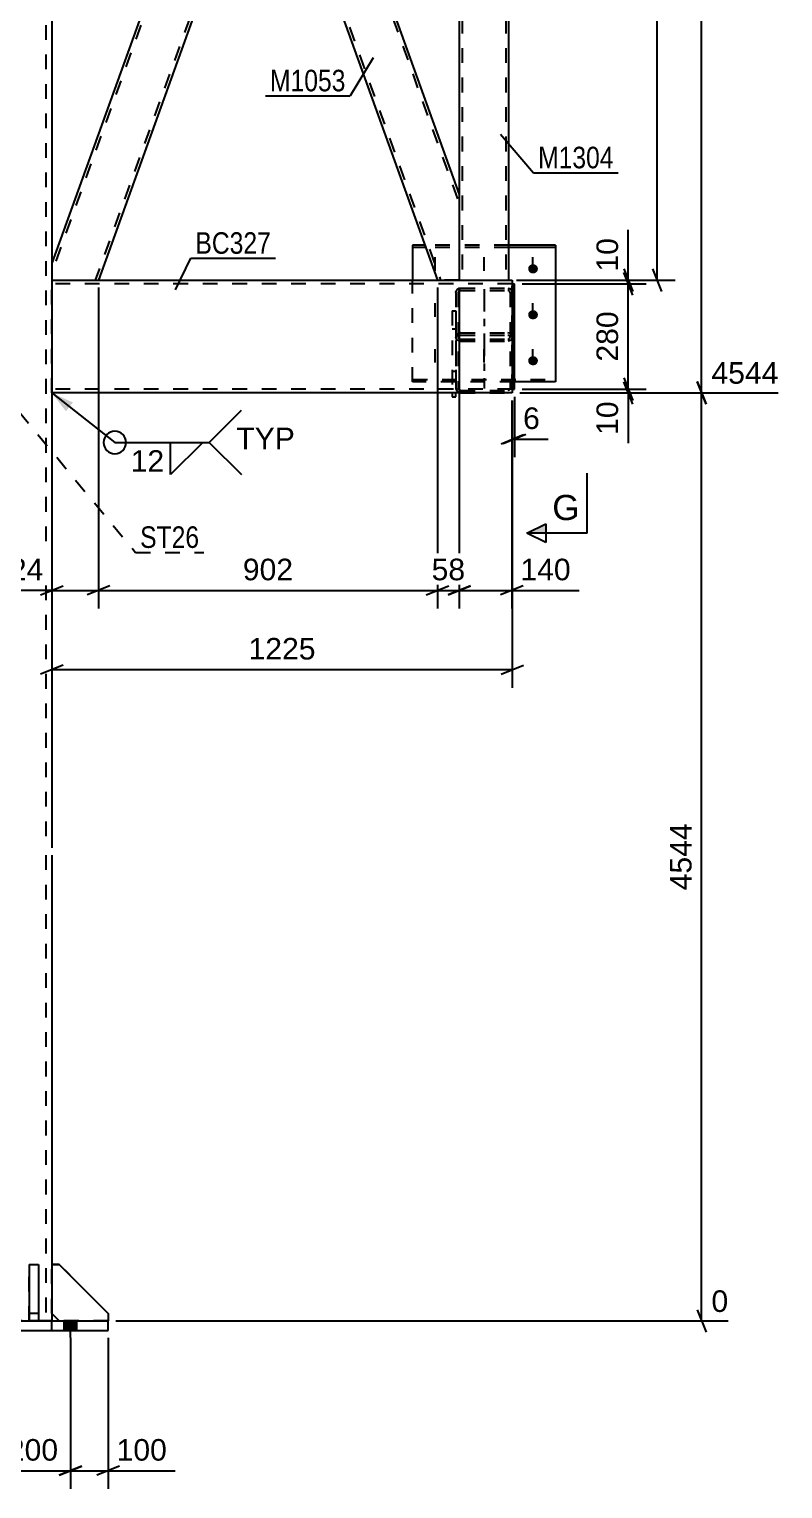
# Model space of a CAD drawing. Header units: millimetres. Extents: x -297 to 544, y -221 to 373.
# Drawn here: x -163.3 to -63.1, y -22.3 to 171.7 of the extents above; entities that cross this region are included whole.
import ezdxf

# ---------------------------------------------------------------- set-up
doc = ezdxf.new("R2010")
doc.units = ezdxf.units.MM
doc.linetypes.add('DXK_LINE_DOT2', pattern=[3.9198, 1.9599, -1.9599])
doc.linetypes.add('DXK_LINE_DOT3', pattern=[5.9187, 2.979, -0.9799, 0.9799, -0.9799])
doc.styles.add('Arial', font='ARIAL.TTF', dxfattribs={"height": 0.2})
doc.styles.add('Arial Narrow', font='ARIALN.TTF', dxfattribs={"height": 0.2})

# ---------------------------------------------------------------- blocks, each defined once
blk = doc.blocks.new('Part-284934218-1905 - 1900')
at = {"color": 7, "linetype": 'DXK_LINE_DOT2'}
for p, q in [((-106.57, 136.68), (-106.52, 136.9)), ((-106.57, 136.68), (-106.57, 124)), ((-106.52, 136.9), (-106.39, 137.08)), ((-106.39, 137.08), (-106.2, 137.2)), ((-106.24, 136.79), (-106.27, 136.68)), ((-106.27, 136.68), (-106.27, 124)), ((-106.18, 136.88), (-106.24, 136.79)), ((-106.2, 137.2), (-105.97, 137.25)), ((-106.08, 136.94), (-106.18, 136.88)), ((-105.97, 136.97), (-106.08, 136.94)), ((-105.97, 137.25), (-99.67, 137.25)), ((-105.97, 136.97), (-99.67, 136.97)), ((-99.67, 137.25), (-99.44, 137.2)), ((-99.55, 136.94), (-99.67, 136.97)), ((-99.45, 136.88), (-99.55, 136.94)), ((-99.39, 136.79), (-99.45, 136.88)), ((-99.44, 137.2), (-99.24, 137.08)), ((-99.37, 136.68), (-99.39, 136.79)), ((-99.37, 136.68), (-99.37, 124)), ((-99.24, 137.08), (-99.11, 136.9)), ((-99.11, 136.9), (-99.07, 136.68)), ((-99.07, 136.68), (-99.07, 124)), ((-106.52, 130.95), (-106.57, 130.7)), ((-106.52, 130.55), (-106.57, 130.76)), ((-106.39, 130.36), (-106.52, 130.55)), ((-106.2, 130.24), (-106.39, 130.36)), ((-106.27, 130.7), (-106.24, 130.82)), ((-106.27, 130.76), (-106.24, 130.66)), ((-106.24, 130.82), (-106.18, 130.93)), ((-106.24, 130.66), (-106.18, 130.56)), ((-105.97, 131.34), (-106.2, 131.29)), ((-105.97, 130.2), (-106.2, 130.24)), ((-106.18, 130.93), (-106.08, 131)), ((-106.18, 130.56), (-106.08, 130.5)), ((-106.08, 131), (-105.97, 131.02)), ((-106.08, 130.5), (-105.97, 130.48)), ((-105.97, 131.34), (-99.67, 131.34)), ((-105.97, 131.02), (-99.67, 131.02)), ((-105.97, 130.48), (-99.67, 130.48)), ((-105.97, 130.2), (-99.67, 130.2)), ((-99.44, 131.29), (-99.67, 131.34)), ((-99.67, 131.02), (-99.55, 131)), ((-99.67, 130.48), (-99.55, 130.5)), ((-99.44, 130.24), (-99.67, 130.2)), ((-99.55, 131), (-99.45, 130.93)), ((-99.55, 130.5), (-99.45, 130.56)), ((-99.45, 130.93), (-99.39, 130.82)), ((-99.45, 130.56), (-99.39, 130.66)), ((-99.24, 130.36), (-99.44, 130.24)), ((-99.39, 130.82), (-99.37, 130.7)), ((-99.39, 130.66), (-99.37, 130.76)), ((-99.11, 130.55), (-99.24, 130.36)), ((-99.07, 130.7), (-99.11, 130.95)), ((-99.07, 130.76), (-99.11, 130.55)), ((-106.57, 124), (-106.56, 123.95)), ((-106.56, 123.95), (-106.52, 123.75)), ((-106.24, 123.88), (-106.27, 124)), ((-106.18, 123.77), (-106.24, 123.88)), ((-106.2, 123.41), (-105.97, 123.36)), ((-106.08, 123.7), (-106.18, 123.77)), ((-105.97, 123.68), (-106.08, 123.7)), ((-105.97, 123.68), (-99.67, 123.68)), ((-105.97, 123.36), (-99.67, 123.36)), ((-99.55, 123.7), (-99.67, 123.68)), ((-99.67, 123.36), (-99.44, 123.41)), ((-99.45, 123.77), (-99.55, 123.7)), ((-99.39, 123.88), (-99.45, 123.77)), ((-99.37, 124), (-99.39, 123.88)), ((-99.11, 123.75), (-99.07, 123.95)), ((-99.07, 123.95), (-99.07, 124))]:
    blk.add_line(p, q, dxfattribs=at)
at = {"color": 7, "linetype": 'DXK_LINE_DOT3'}
blk.add_line((-102.82, 137.14), (-102.82, 123.93), dxfattribs=at)
at = {"color": 7, "linetype": 'DXK_LINE_DOT2'}
for centre, start, end in [((-105.94, 130.73), 114.32, 159.2417), ((-99.69, 130.73), 20.7583, 65.68), ((-105.94, 123.97), 200.7583, 245.68)]:
    blk.add_arc(centre, 0.621, start, end, dxfattribs=at)
blk = doc.blocks.new('Part-284934218-1903 - 1900')
at = {"color": 7, "linetype": 'DXK_LINE_DOT2'}
for p, q in [((-160.31, 1), (-160.31, 7.5)), ((-160.31, 7.5), (-159.31, 7.5)), ((-159.31, 7.5), (-152.81, 1)), ((-159.31, 0), (-160.31, 1)), ((-152.81, 1), (-152.81, 0)), ((-152.81, 0), (-159.31, 0))]:
    blk.add_line(p, q, dxfattribs=at)
blk = doc.blocks.new('Part-284934218-1912 - 1900')
at = {"color": 2, "linetype": 'Continuous'}
for p, q in [((-192.81, 0), (-152.81, 0)), ((-192.81, 0), (-192.81, -1.25)), ((-192.81, -1.25), (-152.81, -1.25)), ((-185.32, -1.25), (-185.32, 0)), ((-160.32, -1.25), (-160.32, 0)), ((-152.81, -1.25), (-152.81, 0))]:
    blk.add_line(p, q, dxfattribs=at)
blk = doc.blocks.new('Part-284934218-1968 - 1900')
at = {"color": 7, "linetype": 'DXK_LINE_DOT2'}
for p, q in [((-99.52, 282.83), (-106.12, 282.83)), ((-106.12, 282.83), (-106.12, 271.45)), ((-105.72, 282.83), (-105.72, 138.33)), ((-99.92, 282.83), (-99.92, 138.33)), ((-106.12, 149.72), (-106.12, 138.33)), ((-106.12, 138.33), (-99.52, 138.33))]:
    blk.add_line(p, q, dxfattribs=at)
at = {"color": 2, "linetype": 'Continuous'}
for p, q in [((-99.52, 138.33), (-99.52, 282.83)), ((-106.12, 271.45), (-106.12, 149.72))]:
    blk.add_line(p, q, dxfattribs=at)
blk = doc.blocks.new('Part-284934218-1904 - 1900')
at = {"color": 2, "linetype": 'Continuous'}
for p, q in [((-159.31, 7.5), (-160.31, 7.5)), ((-152.81, 1), (-159.31, 7.5)), ((-159.31, 0), (-160.31, 1)), ((-152.81, 1), (-152.81, 0))]:
    blk.add_line(p, q, dxfattribs=at)
at = {"color": 7, "linetype": 'DXK_LINE_DOT2'}
for p, q in [((-160.31, 1), (-160.31, 7.5)), ((-152.81, 0), (-159.31, 0))]:
    blk.add_line(p, q, dxfattribs=at)
blk = doc.blocks.new('Part-284934218-1913 - 1900')
at = {"color": 2, "linetype": 'Continuous'}
for p, q in [((-163.31, 7.5), (-163.31, 0)), ((-163.31, 7.5), (-162.06, 7.5)), ((-162.06, 7.5), (-162.06, 0)), ((-162.06, 1), (-163.31, 1)), ((-163.31, 0), (-162.06, 0))]:
    blk.add_line(p, q, dxfattribs=at)
blk = doc.blocks.new('Part-284934218-1915 - 1900')
at = {"color": 7, "linetype": 'DXK_LINE_DOT2'}
for p, q in [((-163.31, 0), (-163.31, 7.5)), ((-163.31, 7.5), (-162.06, 7.5)), ((-162.06, 7.5), (-162.06, 0)), ((-162.06, 1), (-163.31, 1)), ((-162.06, 0), (-163.31, 0))]:
    blk.add_line(p, q, dxfattribs=at)
blk = doc.blocks.new('Part-284934218-1932 - 1900')
at = {"color": 2, "linetype": 'Continuous'}
for p, q in [((-160.31, 138.33), (-99.07, 138.33)), ((-99.07, 138.33), (-99.07, 137.33)), ((-99.07, 137.33), (-99.07, 123.33)), ((-99.07, 123.33), (-160.31, 123.33))]:
    blk.add_line(p, q, dxfattribs=at)
at = {"color": 7, "linetype": 'DXK_LINE_DOT2'}
for p, q in [((-160.31, 123.33), (-160.31, 138.33)), ((-99.07, 137.83), (-160.31, 137.83)), ((-99.07, 138.26), (-99.07, 137.33)), ((-99.07, 123.83), (-160.31, 123.83)), ((-99.07, 123.83), (-99.07, 123.87))]:
    blk.add_line(p, q, dxfattribs=at)
blk = doc.blocks.new('Part-284934218-1983 - 1900')
at = {"color": 7, "linetype": 'DXK_LINE_DOT2'}
for p, q in [((-108.6, 282.83), (-160.31, 139.38)), ((-106.12, 282.83), (-109.03, 282.83)), ((-106.12, 272.63), (-154.53, 138.33)), ((-131.57, 220.32), (-135.07, 210.58)), ((-128.06, 210.58), (-131.57, 200.85)), ((-160.31, 140.56), (-160.31, 138.33)), ((-160.27, 138.33), (-160.31, 138.33)), ((-160.31, 138.33), (-154.1, 138.33))]:
    blk.add_line(p, q, dxfattribs=at)
at = {"color": 2, "linetype": 'Continuous'}
for p, q in [((-109.03, 282.83), (-131.57, 220.32)), ((-106.12, 282.83), (-106.12, 271.45)), ((-106.12, 271.45), (-128.06, 210.58)), ((-135.07, 210.58), (-160.31, 140.56)), ((-131.57, 200.85), (-154.1, 138.33))]:
    blk.add_line(p, q, dxfattribs=at)
blk = doc.blocks.new('Bolt-284934218-1984 - 1900')
at = {"linetype": 'Continuous'}
for points in [[(-186.99, 0), (-188.64, 0), (-188.64, -1.25), (-186.99, -1.25)], [(-186.99, 0), (-188.64, 0), (-188.64, -1.25), (-186.99, -1.25)], [(-176.99, 0), (-178.64, 0), (-178.64, -1.25), (-176.99, -1.25)], [(-176.99, 0), (-178.64, 0), (-178.64, -1.25), (-176.99, -1.25)], [(-166.99, 0), (-168.64, 0), (-168.64, -1.25), (-166.99, -1.25)], [(-166.99, 0), (-168.64, 0), (-168.64, -1.25), (-166.99, -1.25)], [(-156.99, 0), (-158.64, 0), (-158.64, -1.25), (-156.99, -1.25)], [(-156.99, 0), (-158.64, 0), (-158.64, -1.25), (-156.99, -1.25)]]:
    blk.add_hatch(color=1, dxfattribs=at).paths.add_polyline_path(points)
at = {"color": 1, "linetype": 'Continuous'}
for p, q in [((-188.64, -1.25), (-188.64, 0)), ((-188.64, -1.25), (-188.64, 0)), ((-187.81, -2.2), (-187.81, 0)), ((-187.81, -2.2), (-187.81, 0)), ((-186.99, -1.25), (-186.99, 0)), ((-186.99, -1.25), (-186.99, 0)), ((-178.64, -1.25), (-178.64, 0)), ((-178.64, -1.25), (-178.64, 0)), ((-177.81, -2.2), (-177.81, 0)), ((-177.81, -2.2), (-177.81, 0)), ((-176.99, -1.25), (-176.99, 0)), ((-176.99, -1.25), (-176.99, 0)), ((-168.64, -1.25), (-168.64, 0)), ((-168.64, -1.25), (-168.64, 0)), ((-167.81, -2.2), (-167.81, 0)), ((-167.81, -2.2), (-167.81, 0)), ((-166.99, -1.25), (-166.99, 0)), ((-166.99, -1.25), (-166.99, 0)), ((-158.64, -1.25), (-158.64, 0)), ((-158.64, -1.25), (-158.64, 0)), ((-157.81, -2.2), (-157.81, 0)), ((-157.81, -2.2), (-157.81, 0)), ((-156.99, -1.25), (-156.99, 0)), ((-156.99, -1.25), (-156.99, 0))]:
    blk.add_line(p, q, dxfattribs=at)
blk = doc.blocks.new('Bolt-284934218-1986 - 1900')
at = {"linetype": 'Continuous'}
for points in [[(-96.32, 140.44), (-96.18, 140.43), (-96.05, 140.39), (-95.93, 140.33), (-95.83, 140.24), (-95.75, 140.14), (-95.7, 140.02), (-95.67, 139.89), (-95.67, 139.77), (-95.7, 139.64), (-95.75, 139.53), (-95.83, 139.42), (-95.93, 139.34), (-96.05, 139.27), (-96.18, 139.23), (-96.32, 139.22), (-96.45, 139.23), (-96.58, 139.27), (-96.7, 139.34), (-96.8, 139.42), (-96.88, 139.53), (-96.93, 139.64), (-96.96, 139.77), (-96.96, 139.89), (-96.93, 140.02), (-96.88, 140.14), (-96.8, 140.24), (-96.7, 140.33), (-96.58, 140.39), (-96.45, 140.43)], [(-96.32, 134.33), (-96.18, 134.32), (-96.05, 134.28), (-95.93, 134.22), (-95.83, 134.13), (-95.75, 134.03), (-95.7, 133.91), (-95.67, 133.79), (-95.67, 133.66), (-95.7, 133.53), (-95.75, 133.42), (-95.83, 133.31), (-95.93, 133.23), (-96.05, 133.17), (-96.18, 133.13), (-96.32, 133.11), (-96.45, 133.13), (-96.58, 133.17), (-96.7, 133.23), (-96.8, 133.31), (-96.88, 133.42), (-96.93, 133.53), (-96.96, 133.66), (-96.96, 133.79), (-96.93, 133.91), (-96.88, 134.03), (-96.8, 134.13), (-96.7, 134.22), (-96.58, 134.28), (-96.45, 134.32)], [(-96.32, 128.23), (-96.18, 128.21), (-96.05, 128.17), (-95.93, 128.11), (-95.83, 128.02), (-95.75, 127.92), (-95.7, 127.8), (-95.67, 127.68), (-95.67, 127.55), (-95.7, 127.43), (-95.75, 127.31), (-95.83, 127.21), (-95.93, 127.12), (-96.05, 127.06), (-96.18, 127.02), (-96.32, 127), (-96.45, 127.02), (-96.58, 127.06), (-96.7, 127.12), (-96.8, 127.21), (-96.88, 127.31), (-96.93, 127.43), (-96.96, 127.55), (-96.96, 127.68), (-96.93, 127.8), (-96.88, 127.92), (-96.8, 128.02), (-96.7, 128.11), (-96.58, 128.17), (-96.45, 128.21)]]:
    blk.add_hatch(color=1, dxfattribs=at).paths.add_polyline_path(points)
at = {"color": 1, "linetype": 'DXK_LINE_DOT2'}
for p, q in [((-109.32, 139.57), (-109.32, 141.37)), ((-102.82, 139.57), (-102.82, 141.37)), ((-109.32, 133.47), (-109.32, 135.26)), ((-109.32, 127.36), (-109.32, 129.15)), ((-102.82, 127.36), (-102.82, 129.15))]:
    blk.add_line(p, q, dxfattribs=at)
at = {"color": 1, "linetype": 'Continuous'}
for p, q in [((-96.32, 139.57), (-96.32, 141.37)), ((-96.32, 133.47), (-96.32, 135.26)), ((-96.32, 127.36), (-96.32, 129.15))]:
    blk.add_line(p, q, dxfattribs=at)
blk = doc.blocks.new('Part-284934218-2006 - 1900')
at = {"color": 2, "linetype": 'Continuous'}
for p, q in [((-99.07, 137.83), (-98.77, 137.83)), ((-98.77, 123.83), (-98.77, 137.83)), ((-99.07, 123.83), (-98.77, 123.83))]:
    blk.add_line(p, q, dxfattribs=at)
at = {"color": 7, "linetype": 'DXK_LINE_DOT2'}
blk.add_line((-99.07, 123.83), (-99.07, 137.83), dxfattribs=at)
blk = doc.blocks.new('Part-284934218-2009 - 1900')
at = {"color": 7, "linetype": 'DXK_LINE_DOT2'}
for p, q in [((-161.11, 301.58), (-161.11, 62.9)), ((-161.11, 61.9), (-161.11, 0)), ((-160.31, 0), (-185.31, 0))]:
    blk.add_line(p, q, dxfattribs=at)
at = {"color": 2, "linetype": 'Continuous'}
for p, q in [((-160.31, 301.58), (-160.31, 62.9)), ((-160.31, 61.9), (-160.31, 0))]:
    blk.add_line(p, q, dxfattribs=at)
blk = doc.blocks.new('Part-284934218-2075 - 1900')
at = {"color": 2, "linetype": 'Continuous'}
for p, q in [((-131.57, 200.85), (-128.06, 210.58)), ((-128.06, 210.58), (-106.12, 149.72)), ((-131.57, 200.85), (-109.03, 138.33)), ((-106.12, 149.72), (-106.12, 147.36)), ((-106.12, 147.36), (-106.12, 138.33))]:
    blk.add_line(p, q, dxfattribs=at)
at = {"color": 7, "linetype": 'DXK_LINE_DOT2'}
for p, q in [((-128.27, 209.99), (-106.12, 148.54)), ((-131.35, 201.44), (-131.34, 201.49)), ((-131.35, 201.44), (-108.6, 138.33)), ((-106.12, 149.54), (-106.12, 147.36)), ((-106.12, 138.33), (-109.03, 138.33))]:
    blk.add_line(p, q, dxfattribs=at)
blk = doc.blocks.new('Part-284934218-2097 - 1900')
at = {"color": 7, "linetype": 'DXK_LINE_DOT2'}
for p, q in [((-107.07, 134.24), (-106.57, 134.24)), ((-107.07, 134.24), (-107.07, 123.33)), ((-106.57, 134.24), (-106.57, 123.33)), ((-107.07, 131.87), (-106.57, 131.87)), ((-107.07, 126.25), (-106.57, 126.25))]:
    blk.add_line(p, q, dxfattribs=at)
at = {"color": 2, "linetype": 'Continuous'}
for p, q in [((-107.07, 123.33), (-107.07, 122.83)), ((-107.07, 122.83), (-106.57, 122.83)), ((-106.57, 122.83), (-106.57, 123.33))]:
    blk.add_line(p, q, dxfattribs=at)
blk = doc.blocks.new('Part-284934218-2129 - 1900')
at = {"color": 2, "linetype": 'Continuous'}
for p, q in [((-112.32, 142.99), (-112.32, 138.33)), ((-110.71, 142.99), (-112.32, 142.99)), ((-110.58, 142.65), (-112.32, 142.65)), ((-93.32, 142.99), (-99.52, 142.99)), ((-93.32, 142.65), (-99.52, 142.65)), ((-93.32, 142.99), (-93.32, 124.8)), ((-93.32, 124.8), (-98.77, 124.8))]:
    blk.add_line(p, q, dxfattribs=at)
at = {"color": 7, "linetype": 'DXK_LINE_DOT2'}
for p, q in [((-99.52, 142.99), (-110.71, 142.99)), ((-99.52, 142.65), (-110.58, 142.65)), ((-112.32, 124.8), (-112.32, 138.33)), ((-112.32, 125.14), (-93.32, 125.14)), ((-98.77, 124.8), (-112.32, 124.8))]:
    blk.add_line(p, q, dxfattribs=at)
blk = doc.blocks.new('StraightDimension-284934218-21206 - 1900')
at = {"color": 7, "linetype": 'Continuous'}
for p, q in [((-84.26, 125.33), (-83.06, 122.33)), ((-83.06, 121.83), (-84.26, 124.83)), ((-98.07, 123.33), (-81.26, 123.33)), ((-97.77, 123.83), (-81.26, 123.83)), ((-83.66, 123.33), (-83.66, 123.83))]:
    blk.add_line(p, q, dxfattribs=at)
at = {"color": 0}
blk.add_wipeout([(-84.41, 122.81), (-88.61, 122.81), (-88.61, 117.16), (-84.41, 117.16)], dxfattribs=at)
at = {"color": 7, "linetype": 'Continuous'}
blk.add_line((-83.66, 123.33), (-83.66, 116.64), dxfattribs=at)
blk.add_line((-83.66, 123.33), (-83.66, 116.64), dxfattribs=at)
at = {"color": 3, "style": 'Arial'}
blk.add_text('10', height=2.865, rotation=90.0002, dxfattribs=at).set_placement((-85.01, 117.76))
blk = doc.blocks.new('StraightDimension-284934218-8240 - 1900')
at = {"color": 7, "linetype": 'Continuous'}
for p, q in [((-157.81, -2.25), (-157.81, -22.31)), ((-152.81, -2.25), (-152.81, -22.31)), ((-159.31, -20.51), (-156.31, -19.31)), ((-151.31, -19.31), (-154.31, -20.51)), ((-157.81, -19.91), (-152.81, -19.91))]:
    blk.add_line(p, q, dxfattribs=at)
at = {"color": 0}
blk.add_wipeout([(-144.42, -19.16), (-144.42, -14.96), (-152.29, -14.96), (-152.29, -19.16)], dxfattribs=at)
at = {"color": 7, "linetype": 'Continuous'}
blk.add_line((-152.81, -19.91), (-143.89, -19.91), dxfattribs=at)
blk.add_line((-152.81, -19.91), (-143.89, -19.91), dxfattribs=at)
at = {"color": 3, "style": 'Arial'}
blk.add_text('100', height=2.865, dxfattribs=at).set_placement((-151.69, -18.56))
blk = doc.blocks.new('StraightDimension-284934218-5259 - 1900')
at = {"color": 7, "linetype": 'Continuous'}
for p, q in [((-154.1, 137.33), (-154.1, 94.69)), ((-109.03, 137.33), (-109.03, 94.69)), ((-152.6, 97.69), (-155.6, 96.49)), ((-154.1, 97.09), (-109.03, 97.09)), ((-110.53, 96.49), (-107.53, 97.69))]:
    blk.add_line(p, q, dxfattribs=at)
at = {"color": 0}
blk.add_wipeout([(-127.63, 97.84), (-127.63, 102.04), (-135.5, 102.04), (-135.5, 97.84)], dxfattribs=at)
at = {"color": 3, "style": 'Arial'}
blk.add_text('902', height=2.865, dxfattribs=at).set_placement((-134.9, 98.44))
blk = doc.blocks.new('StraightDimension-284934218-21314 - 1900')
at = {"color": 7, "linetype": 'Continuous'}
for p, q in [((-79.22, 281.33), (-80.42, 284.33)), ((-98.52, 282.83), (-77.42, 282.83)), ((-79.82, 138.33), (-79.82, 282.83)), ((-80.42, 139.83), (-79.22, 136.83)), ((-98.52, 138.33), (-77.42, 138.33))]:
    blk.add_line(p, q, dxfattribs=at)
at = {"color": 0}
blk.add_wipeout([(-80.57, 215.63), (-84.77, 215.63), (-84.77, 205.54), (-80.57, 205.54)], dxfattribs=at)
at = {"color": 3, "style": 'Arial'}
blk.add_text('2890', height=2.865, rotation=90.0002, dxfattribs=at).set_placement((-81.17, 206.14))
blk = doc.blocks.new('StraightDimension-284934218-2362 - 1900')
at = {"color": 7, "linetype": 'Continuous'}
for p, q in [((-99.07, 122.33), (-99.07, 114.79)), ((-98.77, 122.83), (-98.77, 114.79)), ((-100.57, 116.59), (-97.57, 117.79)), ((-97.27, 117.79), (-100.27, 116.59)), ((-99.07, 117.19), (-98.77, 117.19))]:
    blk.add_line(p, q, dxfattribs=at)
at = {"color": 0}
blk.add_wipeout([(-94.82, 117.94), (-94.82, 122.14), (-98.24, 122.14), (-98.24, 117.94)], dxfattribs=at)
at = {"color": 7, "linetype": 'Continuous'}
blk.add_line((-98.77, 117.19), (-94.29, 117.19), dxfattribs=at)
blk.add_line((-98.77, 117.19), (-94.29, 117.19), dxfattribs=at)
at = {"color": 3, "style": 'Arial'}
blk.add_text('6', height=2.87, dxfattribs=at).set_placement((-97.64, 118.54))
blk = doc.blocks.new('StraightDimension-284934218-2373 - 1900')
at = {"color": 7, "linetype": 'Continuous'}
for p, q in [((-160.31, 122.33), (-160.31, 84.16)), ((-99.07, 122.33), (-99.07, 84.16)), ((-158.81, 87.16), (-161.81, 85.96)), ((-160.31, 86.56), (-99.07, 86.56)), ((-100.57, 85.96), (-97.57, 87.16))]:
    blk.add_line(p, q, dxfattribs=at)
at = {"color": 0}
blk.add_wipeout([(-124.64, 87.31), (-124.64, 91.51), (-134.74, 91.51), (-134.74, 87.31)], dxfattribs=at)
at = {"color": 3, "style": 'Arial'}
blk.add_text('1225', height=2.865, dxfattribs=at).set_placement((-134.14, 87.91))
blk = doc.blocks.new('StraightDimension-284934218-5257 - 1900')
at = {"color": 7, "linetype": 'Continuous'}
for p, q in [((-106.12, 137.33), (-106.12, 94.69)), ((-99.12, 122.34), (-99.12, 94.69)), ((-107.62, 96.49), (-104.62, 97.69)), ((-106.12, 97.09), (-99.12, 97.09)), ((-97.62, 97.69), (-100.62, 96.49))]:
    blk.add_line(p, q, dxfattribs=at)
at = {"color": 0}
blk.add_wipeout([(-90.72, 97.84), (-90.72, 102.04), (-98.59, 102.04), (-98.59, 97.84)], dxfattribs=at)
at = {"color": 7, "linetype": 'Continuous'}
blk.add_line((-99.12, 97.09), (-90.2, 97.09), dxfattribs=at)
blk.add_line((-99.12, 97.09), (-90.2, 97.09), dxfattribs=at)
at = {"color": 3, "style": 'Arial'}
blk.add_text('140', height=2.865, dxfattribs=at).set_placement((-97.99, 98.44))
blk = doc.blocks.new('StraightDimension-284934218-5258 - 1900')
at = {"color": 7, "linetype": 'Continuous'}
for p, q in [((-109.03, 137.33), (-109.03, 94.69)), ((-106.12, 137.33), (-106.12, 94.69)), ((-110.53, 96.49), (-107.53, 97.69)), ((-109.03, 97.09), (-106.12, 97.09)), ((-104.62, 97.69), (-107.62, 96.49))]:
    blk.add_line(p, q, dxfattribs=at)
at = {"color": 0}
blk.add_wipeout([(-104.75, 97.84), (-104.75, 102.04), (-110.4, 102.04), (-110.4, 97.84)], dxfattribs=at)
at = {"color": 3, "style": 'Arial'}
blk.add_text('58', height=2.865, dxfattribs=at).set_placement((-109.8, 98.44))
blk = doc.blocks.new('StraightDimension-284934218-5260 - 1900')
at = {"color": 7, "linetype": 'Continuous'}
for p, q in [((-154.1, 137.33), (-154.1, 94.69)), ((-160.31, 122.33), (-160.31, 94.69)), ((-161.81, 96.49), (-158.81, 97.69)), ((-160.31, 97.09), (-154.1, 97.09)), ((-152.6, 97.69), (-155.6, 96.49))]:
    blk.add_line(p, q, dxfattribs=at)
at = {"color": 0}
blk.add_wipeout([(-160.84, 97.84), (-160.84, 102.04), (-168.71, 102.04), (-168.71, 97.84)], dxfattribs=at)
at = {"color": 7, "linetype": 'Continuous'}
blk.add_line((-160.31, 97.09), (-169.24, 97.09), dxfattribs=at)
blk.add_line((-160.31, 97.09), (-169.24, 97.09), dxfattribs=at)
at = {"color": 3, "style": 'Arial'}
blk.add_text('124', height=2.865, dxfattribs=at).set_placement((-168.11, 98.44))
blk = doc.blocks.new('StraightDimension-284934218-8241 - 1900')
at = {"color": 7, "linetype": 'Continuous'}
for p, q in [((-167.81, -3.2), (-167.81, -22.31)), ((-157.81, -2.25), (-157.81, -22.31)), ((-169.31, -20.51), (-166.31, -19.31)), ((-156.31, -19.31), (-159.31, -20.51)), ((-167.81, -19.91), (-157.81, -19.91))]:
    blk.add_line(p, q, dxfattribs=at)
at = {"color": 0}
blk.add_wipeout([(-158.88, -19.16), (-158.88, -14.96), (-166.75, -14.96), (-166.75, -19.16)], dxfattribs=at)
at = {"color": 3, "style": 'Arial'}
blk.add_text('200', height=2.865, dxfattribs=at).set_placement((-166.15, -18.56))
blk = doc.blocks.new('StraightDimension-284934218-21204 - 1900')
at = {"color": 7, "linetype": 'Continuous'}
for p, q in [((-84.26, 139.83), (-83.06, 136.83)), ((-98.07, 138.33), (-81.26, 138.33)), ((-97.77, 137.83), (-81.26, 137.83)), ((-83.06, 136.33), (-84.26, 139.33)), ((-83.66, 137.83), (-83.66, 138.33))]:
    blk.add_line(p, q, dxfattribs=at)
at = {"color": 0}
blk.add_wipeout([(-84.41, 144.51), (-88.61, 144.51), (-88.61, 138.86), (-84.41, 138.86)], dxfattribs=at)
at = {"color": 7, "linetype": 'Continuous'}
blk.add_line((-83.66, 138.33), (-83.66, 145.03), dxfattribs=at)
blk.add_line((-83.66, 138.33), (-83.66, 145.03), dxfattribs=at)
at = {"color": 3, "style": 'Arial'}
blk.add_text('10', height=2.865, rotation=90.0002, dxfattribs=at).set_placement((-85.01, 139.46))
blk = doc.blocks.new('StraightDimension-284934218-21205 - 1900')
at = {"color": 7, "linetype": 'Continuous'}
for p, q in [((-97.77, 137.83), (-81.26, 137.83)), ((-83.06, 136.33), (-84.26, 139.33)), ((-83.66, 123.83), (-83.66, 137.83)), ((-84.26, 125.33), (-83.06, 122.33)), ((-97.77, 123.83), (-81.26, 123.83))]:
    blk.add_line(p, q, dxfattribs=at)
at = {"color": 0}
blk.add_wipeout([(-84.41, 134.77), (-88.61, 134.77), (-88.61, 126.9), (-84.41, 126.9)], dxfattribs=at)
at = {"color": 3, "style": 'Arial'}
blk.add_text('280', height=2.865, rotation=90.0002, dxfattribs=at).set_placement((-85.01, 127.5))
blk = doc.blocks.new('StraightDimension-284934218-21288 - 1900')
at = {"color": 7, "linetype": 'Continuous'}
for p, q in [((-73.29, 281.35), (-74.49, 284.35)), ((-98.13, 282.85), (-63.7, 282.85)), ((-73.89, 123.36), (-73.89, 282.85)), ((-74.49, 124.86), (-73.29, 121.86)), ((-98.07, 123.36), (-63.7, 123.36))]:
    blk.add_line(p, q, dxfattribs=at)
at = {"color": 0, "linetype": 'Continuous'}
blk.add_wipeout([(-63.1, 283.45), (-63.1, 287.65), (-73.19, 287.65), (-73.19, 283.45)], dxfattribs=at)
at = {"color": 0}
blk.add_wipeout([(-74.64, 208.15), (-78.84, 208.15), (-78.84, 198.06), (-74.64, 198.06)], dxfattribs=at)
at = {"color": 3, "linetype": 'Continuous', "style": 'Arial'}
blk.add_text('7734', height=2.865, dxfattribs=at).set_placement((-72.59, 284.05))
at = {"color": 3, "style": 'Arial'}
blk.add_text('3190', height=2.865, rotation=90.0002, dxfattribs=at).set_placement((-75.24, 198.66))
blk = doc.blocks.new('StraightDimension-284934218-21289 - 1900')
at = {"color": 7, "linetype": 'Continuous'}
for p, q in [((-73.29, 121.86), (-74.49, 124.86)), ((-98.07, 123.36), (-63.7, 123.36)), ((-73.89, 0), (-73.89, 123.36)), ((-74.49, 1.5), (-73.29, -1.5)), ((-151.81, 0), (-70.37, 0))]:
    blk.add_line(p, q, dxfattribs=at)
at = {"color": 0, "linetype": 'Continuous'}
for points in [[(-63.1, 123.96), (-63.1, 128.16), (-73.19, 128.16), (-73.19, 123.96)], [(-69.77, 0.6), (-69.77, 4.8), (-73.19, 4.8), (-73.19, 0.6)]]:
    blk.add_wipeout(points, dxfattribs=at)
at = {"color": 0}
blk.add_wipeout([(-74.64, 66.73), (-78.84, 66.73), (-78.84, 56.63), (-74.64, 56.63)], dxfattribs=at)
at = {"color": 3, "linetype": 'Continuous', "style": 'Arial'}
for s, height, p in [('4544', 2.865, (-72.59, 124.56)), ('0', 2.87, (-72.59, 1.2))]:
    blk.add_text(s, height=height, dxfattribs=at).set_placement(p)
at = {"color": 3, "style": 'Arial'}
blk.add_text('4544', height=2.865, rotation=90.0002, dxfattribs=at).set_placement((-75.24, 57.23))
blk = doc.blocks.new('Mark-284934218-1928 - 1900')
at = {"color": 0}
blk.add_wipeout([(-131.16, 141.83), (-131.16, 144.83), (-141.21, 144.83), (-141.21, 141.83)], dxfattribs=at)
blk.add_wipeout([(-131.16, 141.83), (-131.16, 144.83), (-141.21, 144.83), (-141.21, 141.83)], dxfattribs=at)
at = {"color": 30, "linetype": 'Continuous'}
for p, q in [((-143.84, 137.06), (-141.81, 141.23)), ((-141.81, 141.23), (-130.56, 141.23))]:
    blk.add_line(p, q, dxfattribs=at)
at = {"color": 3, "style": 'Arial Narrow'}
blk.add_text('BC327', height=2.863, dxfattribs=at).set_placement((-141.21, 141.83))
blk = doc.blocks.new('Mark-284934218-1964 - 1900')
at = {"color": 0}
blk.add_wipeout([(-85.59, 153.19), (-85.59, 156.19), (-95.64, 156.19), (-95.64, 153.19)], dxfattribs=at)
blk.add_wipeout([(-85.59, 153.19), (-85.59, 156.19), (-95.64, 156.19), (-95.64, 153.19)], dxfattribs=at)
at = {"color": 30, "linetype": 'Continuous'}
for p, q in [((-100.65, 157.74), (-96.24, 152.59)), ((-96.24, 152.59), (-84.99, 152.59))]:
    blk.add_line(p, q, dxfattribs=at)
at = {"color": 3, "style": 'Arial Narrow'}
blk.add_text('M1304', height=2.863, dxfattribs=at).set_placement((-95.64, 153.19))
blk = doc.blocks.new('Mark-284934218-2071 - 1900')
at = {"color": 0}
blk.add_wipeout([(-121.23, 163.42), (-121.23, 166.42), (-131.29, 166.42), (-131.29, 163.42)], dxfattribs=at)
blk.add_wipeout([(-121.23, 163.42), (-121.23, 166.42), (-131.29, 166.42), (-131.29, 163.42)], dxfattribs=at)
at = {"color": 30, "linetype": 'Continuous'}
for p in [(-117.57, 167.86), (-131.89, 162.82)]:
    blk.add_line(p, (-120.63, 162.82), dxfattribs=at)
at = {"color": 3, "style": 'Arial Narrow'}
blk.add_text('M1053', height=2.863, dxfattribs=at).set_placement((-131.29, 163.42))
blk = doc.blocks.new('SectionMark-284934218-2499 - 1900')
at = {"color": 6, "linetype": 'Continuous'}
for p, q in [((-89.13, 104.69), (-89.13, 112.69)), ((-89.13, 104.69), (-97.13, 104.69)), ((-94.63, 103.44), (-97.13, 104.69))]:
    blk.add_line(p, q, dxfattribs=at)
at = {"color": 0, "linetype": 'Continuous'}
blk.add_wipeout([(-90.13, 106.44), (-90.13, 109.94), (-93.76, 109.94), (-93.76, 106.44)], dxfattribs=at)
at = {"linetype": 'Continuous'}
blk.add_hatch(color=6, dxfattribs=at).paths.add_polyline_path([(-94.63, 105.94), (-94.63, 104.69), (-97.13, 104.69)])
at = {"color": 6, "linetype": 'Continuous'}
for p, q in [((-97.13, 104.69), (-94.63, 105.94)), ((-94.63, 105.94), (-94.63, 103.44))]:
    blk.add_line(p, q, dxfattribs=at)
at = {"color": 3, "linetype": 'Continuous', "style": 'Arial'}
blk.add_text('G', height=3.34, dxfattribs=at).set_placement((-93.76, 106.44))
blk = doc.blocks.new('WeldMark-284934218-2505 - 1900')
at = {"linetype": 'Continuous'}
blk.add_hatch(color=30, dxfattribs=at).paths.add_polyline_path([(-158.42, 120.89), (-160.31, 123.33), (-157.49, 122.07)])
at = {"color": 30, "linetype": 'Continuous'}
blk.add_line((-160.31, 123.33), (-151.92, 116.76), dxfattribs=at)
at = {"color": 3, "linetype": 'Continuous'}
for q in [(-135.09, 121.05), (-135.09, 112.48)]:
    blk.add_line((-139.37, 116.76), q, dxfattribs=at)
blk.add_arc((-151.92, 116.76), 1.5, 90, 270, dxfattribs=at)
at = {"color": 0}
blk.add_wipeout([(-145.17, 112.66), (-145.17, 116.06), (-150.02, 116.06), (-150.02, 112.66)], dxfattribs=at)
at = {"color": 30, "linetype": 'Continuous'}
blk.add_line((-151.92, 116.76), (-139.37, 116.76), dxfattribs=at)
at = {"color": 3, "linetype": 'Continuous'}
for p, q in [((-144.52, 116.76), (-140.23, 116.76)), ((-140.23, 116.76), (-144.52, 112.48)), ((-144.52, 112.48), (-144.52, 116.76))]:
    blk.add_line(p, q, dxfattribs=at)
blk.add_arc((-151.92, 116.76), 1.5, 270, 90, dxfattribs=at)
at = {"color": 3, "style": 'Arial'}
blk.add_text('12', height=2.865, dxfattribs=at).set_placement((-149.82, 112.86))
at = {"color": 0, "linetype": 'Continuous'}
blk.add_wipeout([(-128, 115.86), (-128, 118.86), (-135.77, 118.86), (-135.77, 115.86)], dxfattribs=at)
blk.add_wipeout([(-128, 115.86), (-128, 118.86), (-135.77, 118.86), (-135.77, 115.86)], dxfattribs=at)
at = {"color": 3, "linetype": 'Continuous', "style": 'Arial'}
blk.add_text('TYP', height=2.865, dxfattribs=at).set_placement((-135.77, 115.86))
blk = doc.blocks.new('Mark-284934218-7501 - 1900')
at = {"color": 0}
blk.add_wipeout([(-140.71, 102.74), (-140.71, 105.74), (-148.56, 105.74), (-148.56, 102.74)], dxfattribs=at)
blk.add_wipeout([(-140.71, 102.74), (-140.71, 105.74), (-148.56, 105.74), (-148.56, 102.74)], dxfattribs=at)
at = {"color": 30, "linetype": 'DXK_LINE_DOT2'}
for p, q in [((-169.67, 126.84), (-149.16, 102.14)), ((-149.16, 102.14), (-140.11, 102.14))]:
    blk.add_line(p, q, dxfattribs=at)
at = {"color": 3, "style": 'Arial Narrow'}
blk.add_text('ST26', height=2.863, dxfattribs=at).set_placement((-148.56, 102.74))

msp = doc.modelspace()

# ---------------------------------------------------------------- block references
for name in ['Part-284934218-2009 - 1900', 'Part-284934218-1983 - 1900', 'Part-284934218-1968 - 1900', 'Part-284934218-2075 - 1900', 'Part-284934218-2129 - 1900', 'Bolt-284934218-1986 - 1900', 'Part-284934218-1932 - 1900', 'Part-284934218-2006 - 1900', 'Part-284934218-1905 - 1900', 'Part-284934218-2097 - 1900', 'Part-284934218-1913 - 1900', 'Part-284934218-1915 - 1900', 'Part-284934218-1903 - 1900', 'Part-284934218-1904 - 1900', 'Part-284934218-1912 - 1900', 'Bolt-284934218-1984 - 1900']:
    msp.add_blockref(name, (0, 0))

# ---------------------------------------------------------------- next in the draw order: block references
for name in ['StraightDimension-284934218-21314 - 1900', 'Mark-284934218-2071 - 1900', 'StraightDimension-284934218-5259 - 1900', 'StraightDimension-284934218-21206 - 1900', 'StraightDimension-284934218-8240 - 1900']:
    msp.add_blockref(name, (0, 0))

# ---------------------------------------------------------------- next in the draw order: block references
for name in ['Mark-284934218-1928 - 1900', 'StraightDimension-284934218-2362 - 1900', 'StraightDimension-284934218-8241 - 1900']:
    msp.add_blockref(name, (0, 0))

# ---------------------------------------------------------------- next in the draw order: block references
msp.add_blockref('StraightDimension-284934218-2373 - 1900', (0, 0))

# ---------------------------------------------------------------- next in the draw order: block references
for name in ['StraightDimension-284934218-5260 - 1900', 'StraightDimension-284934218-5257 - 1900']:
    msp.add_blockref(name, (0, 0))

# ---------------------------------------------------------------- next in the draw order: block references
for name in ['StraightDimension-284934218-21204 - 1900', 'StraightDimension-284934218-5258 - 1900']:
    msp.add_blockref(name, (0, 0))

# ---------------------------------------------------------------- next in the draw order: block references
msp.add_blockref('StraightDimension-284934218-21205 - 1900', (0, 0))

# ---------------------------------------------------------------- next in the draw order: block references
msp.add_blockref('StraightDimension-284934218-21288 - 1900', (0, 0))

# ---------------------------------------------------------------- next in the draw order: block references
for name in ['Mark-284934218-1964 - 1900', 'StraightDimension-284934218-21289 - 1900']:
    msp.add_blockref(name, (0, 0))

# ---------------------------------------------------------------- next in the draw order: block references
for name in ['SectionMark-284934218-2499 - 1900', 'WeldMark-284934218-2505 - 1900']:
    msp.add_blockref(name, (0, 0))

# ---------------------------------------------------------------- next in the draw order: block references
msp.add_blockref('Mark-284934218-7501 - 1900', (0, 0))

doc.saveas('drawing.dxf')
